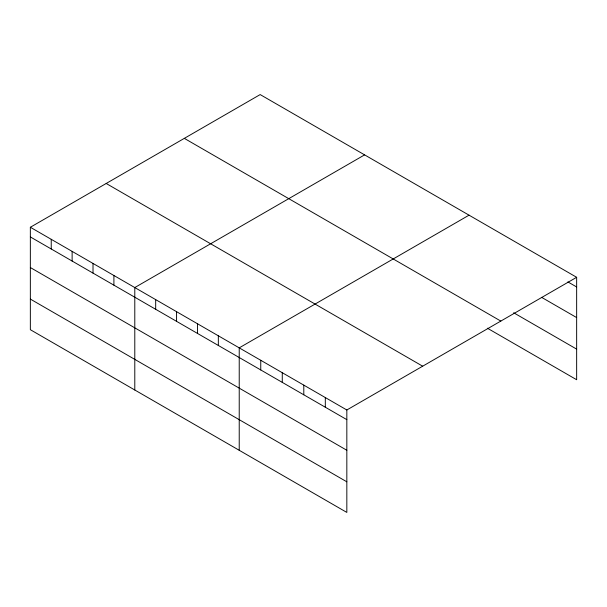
<?xml version="1.0" encoding="UTF-8"?>
<svg xmlns="http://www.w3.org/2000/svg" width="607" height="607" viewBox="0 0 607 607"><rect width="100%" height="100%" fill="white"/><g stroke="black" fill="none" stroke-linecap="round" stroke-linejoin="round"><path stroke-width="0.91" d="M346.832 450.265L346.832 409.983L30.35 227.261L30.35 329.7L346.832 512.422L346.832 450.265L30.35 267.543M487.375 328.197L576.65 379.739L576.65 277.3L260.168 94.578L30.35 227.261M364.602 154.876L134.792 287.559L134.792 389.998M469.044 215.174L239.226 347.857L239.226 450.295M346.832 409.983L576.65 277.3M567.879 281.906L576.65 286.967M541.581 297.331L576.65 317.582M513.681 312.772L576.65 349.124M184.323 138.366L500.813 321.08M106.187 183.473L422.677 366.196M30.35 236.927L346.832 419.649M30.35 299.084L346.832 481.806M325.314 397.555L325.314 407.229M303.796 385.134L303.796 394.8M282.27 372.706L282.27 382.372M260.752 360.277L260.752 369.951M218.338 335.8L218.338 345.466M197.457 323.736L197.457 333.41M176.569 311.679L176.569 321.346M155.68 299.615L155.68 309.289M113.904 275.502L113.904 285.169M93.015 263.438L93.015 273.112M72.127 251.381L72.127 261.048M51.238 239.317L51.238 248.991"/></g></svg>
